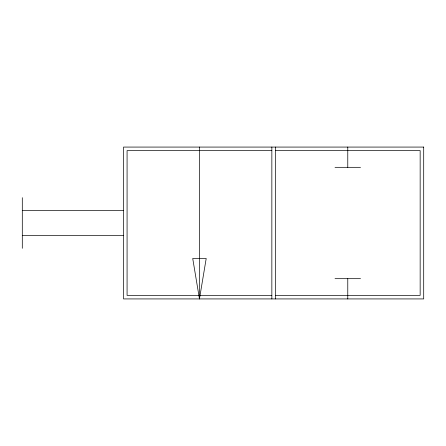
<?xml version="1.0" encoding="UTF-8"?>
<svg xmlns="http://www.w3.org/2000/svg" width="446" height="446" viewBox="0 0 446 446"><rect width="100%" height="100%" fill="white"/><g stroke="black" fill="none" stroke-linecap="round" stroke-linejoin="round"><path stroke-width="0.67" d="M199.462 298.926L206.203 258.485L192.722 258.485L199.462 298.926L199.462 147.074M271.848 150.614L127.077 150.614L127.077 295.386L271.848 295.386M275.388 150.614L420.154 150.614L420.154 295.386L275.388 295.386M335.024 167.322L360.524 167.322M22.3 210.345L123.536 210.345M22.3 235.655L123.536 235.655M335.024 278.678L360.524 278.678M347.774 147.074L347.774 167.322M347.774 278.678L347.774 298.926M275.388 147.074L275.388 298.926M271.848 147.074L271.848 298.926M22.3 197.69L22.3 248.31M423.7 147.074L123.536 147.074L123.536 298.926L423.7 298.926L423.7 147.074"/></g></svg>
